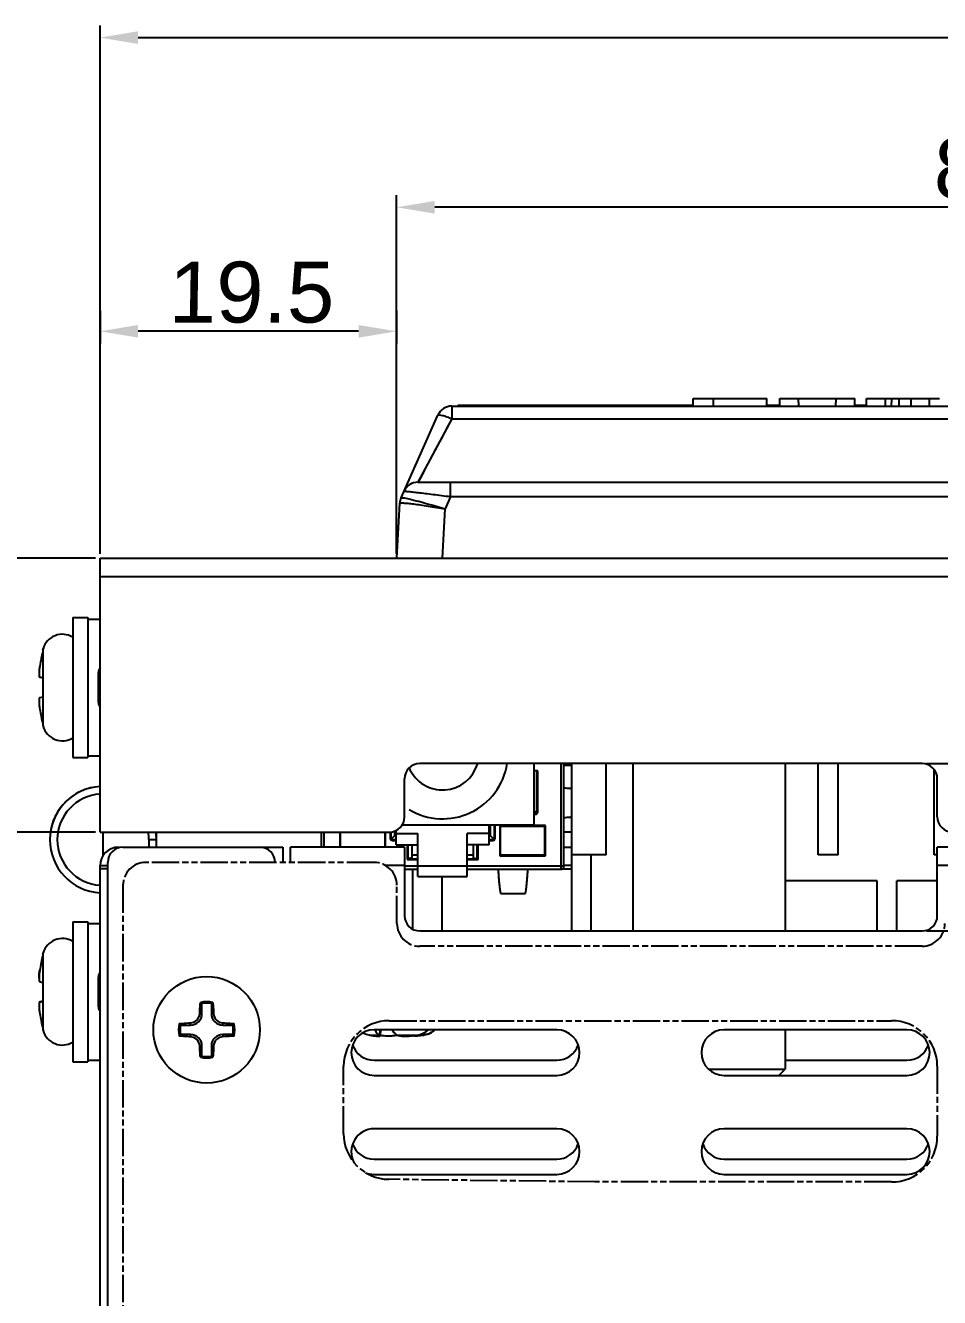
# Model space of a CAD drawing. Extents: x -329 to 5579, y -1942 to 3105.
# Drawn here: x 2421.2 to 2481.3, y -1676.2 to -1592.6 of the extents above; entities that cross this region are included whole.
import ezdxf

# ---------------------------------------------------------------- set-up
doc = ezdxf.new("R2010")
doc.units = 0
doc.header["$PDMODE"] = 3
doc.header["$PDSIZE"] = 1.5
doc.linetypes.add('PHANTOM', pattern=[0.8, 0.45, -0.05, 0.1, -0.05, 0.1, -0.05])
doc.layers.get('0').update_dxf_attribs({"linetype": 'CONTINUOUS'})
doc.layers.get('DEFPOINTS').update_dxf_attribs({"linetype": 'CONTINUOUS'})
doc.layers.add('2', color=2, linetype='CONTINUOUS')
doc.layers.add('DIM', color=1, linetype='CONTINUOUS')
doc.styles.add('OMI-1', font='arial.ttf', dxfattribs={"oblique": 1})
doc.dimstyles.new('1', dxfattribs={"dimtxt": 4, "dimasz": 2.5, "dimexe": 0.8, "dimexo": 0.3, "dimgap": 0.5, "dimtad": 1, "dimtoh": 1, "dimdec": 1, "dimzin": 0, "dimtxsty": 'OMI-1', "dimcen": 0, "dimclrd": 256, "dimclre": 256, "dimclrt": 256, "dimazin": 3, "dimtfac": 0.8, "dimtdec": 1, "dimtix": 1, "dimtmove": 0, "dimatfit": 3, "dimtolj": 1, "dimtzin": 0})

# ---------------------------------------------------------------- blocks, each defined once
blk = doc.blocks.new('*D8163')
at = {"layer": 'DEFPOINTS', "color": 0}
for p in [(2480.118, -1641.105), (2491.401, -1641.105), (2480.118, -1652.105)]:
    blk.add_point(p, dxfattribs=at)
at = {"layer": 'DIM'}
for p, q in [((2491.401, -1638.605), (2491.401, -1636.105)), ((2480.418, -1641.105), (2492.201, -1641.105)), ((2491.401, -1652.105), (2491.401, -1641.105)), ((2480.418, -1652.105), (2492.201, -1652.105)), ((2491.401, -1654.605), (2491.401, -1657.105))]:
    blk.add_line(p, q, dxfattribs=at)
for points in [[(2490.985, -1638.605), (2491.818, -1638.605), (2491.401, -1641.105)], [(2491.818, -1654.605), (2490.985, -1654.605), (2491.401, -1652.105)]]:
    blk.add_solid(points, dxfattribs=at)
at = {"layer": 'DIM', "insert": (2488.859, -1646.605), "char_height": 4, "attachment_point": 5, "rotation": 90, "style": 'OMI-1'}
blk.add_mtext('\\A1;11.0', dxfattribs=at)

msp = doc.modelspace()

# ---------------------------------------------------------------- linework, layer by layer
at = {"color": 7, "linetype": 'CONTINUOUS'}
for p, q in [((2465.074, -1617.605), (2465.083, -1617.105)), ((2465.083, -1617.105), (2469.92, -1617.105)), ((2466.416, -1617.605), (2466.408, -1617.105)), ((2469.928, -1617.605), (2469.92, -1617.105)), ((2470.765, -1617.605), (2470.774, -1617.105)), ((2470.774, -1617.105), (2475.696, -1617.105)), ((2472.015, -1617.605), (2472.006, -1617.105)), ((2474.455, -1617.605), (2474.463, -1617.105)), ((2475.704, -1617.605), (2475.696, -1617.105)), ((2476.458, -1617.605), (2476.466, -1617.105)), ((2476.466, -1617.105), (2481.264, -1617.105)), ((2477.72, -1617.605), (2477.711, -1617.105)), ((2478.118, -1617.605), (2478.119, -1617.105)), ((2478.611, -1617.605), (2478.614, -1617.105)), ((2479.4, -1617.605), (2479.406, -1617.105)), ((2480.608, -1617.605), (2480.596, -1617.105)), ((2449.227, -1617.605), (2449.227, -1618.438)), ((2449.227, -1617.605), (2495.766, -1617.605)), ((2449.618, -1617.555), (2449.618, -1617.605)), ((2465.074, -1617.555), (2449.618, -1617.555)), ((2470.765, -1617.555), (2469.928, -1617.555)), ((2476.458, -1617.555), (2475.704, -1617.555)), ((2445.893, -1623.636), (2448.314, -1618.198)), ((2449.227, -1618.438), (2447.001, -1622.605)), ((2449.227, -1618.438), (2448.905, -1619.037)), ((2449.227, -1618.438), (2495.745, -1618.438)), ((2448.602, -1619.608), (2448.316, -1620.143)), ((2448.905, -1619.037), (2448.602, -1619.608)), ((2448.316, -1620.143), (2448.053, -1620.636)), ((2447.426, -1621.808), (2447.158, -1622.312)), ((2447.019, -1622.572), (2447.001, -1622.605)), ((2447.001, -1622.605), (2522.235, -1622.605)), ((2447.071, -1622.474), (2447.019, -1622.572)), ((2447.158, -1622.312), (2447.071, -1622.474)), ((2449.144, -1623.552), (2449.144, -1622.605)), ((2449.144, -1623.552), (2448.784, -1624.36)), ((2449.144, -1623.552), (2520.093, -1623.552)), ((2445.618, -1627.605), (2445.808, -1623.99)), ((2448.614, -1627.605), (2448.784, -1624.36)), ((2426.118, -1645.605), (2426.118, -1627.605)), ((2426.118, -1627.605), (2564.918, -1627.605)), ((2426.118, -1628.805), (2566.118, -1628.805)), ((2424.318, -1631.505), (2424.318, -1640.705)), ((2424.318, -1631.505), (2425.318, -1631.505)), ((2425.318, -1631.505), (2425.318, -1640.705)), ((2425.318, -1631.605), (2426.118, -1631.605)), ((2422.357, -1633.632), (2422.379, -1633.555)), ((2422.357, -1633.632), (2422.357, -1633.715)), ((2422.379, -1638.655), (2422.379, -1633.555)), ((2422.152, -1635.431), (2422.357, -1635.467)), ((2422.356, -1635.469), (2422.152, -1635.433)), ((2422.357, -1635.467), (2422.357, -1636.74)), ((2426.018, -1637.091), (2426.018, -1635.119)), ((2422.357, -1636.74), (2422.152, -1636.777)), ((2422.357, -1638.493), (2422.357, -1638.577)), ((2422.357, -1638.577), (2422.379, -1638.655)), ((2425.318, -1640.605), (2426.118, -1640.605)), ((2424.318, -1640.705), (2425.318, -1640.705)), ((2480.118, -1641.105), (2447.118, -1641.105)), ((2454.618, -1641.105), (2454.618, -1645.135)), ((2456.393, -1641.095), (2456.393, -1648.055)), ((2456.593, -1647.855), (2456.593, -1641.095)), ((2456.593, -1641.205), (2457.118, -1641.205)), ((2457.118, -1652.105), (2457.118, -1641.095)), ((2459.358, -1647.105), (2459.358, -1641.095)), ((2461.118, -1641.095), (2461.118, -1652.105)), ((2471.118, -1641.095), (2471.118, -1652.105)), ((2473.298, -1647.105), (2473.298, -1641.095)), ((2474.598, -1647.105), (2474.598, -1641.095)), ((2480.918, -1647.105), (2480.918, -1641.505)), ((2446.118, -1644.605), (2446.118, -1642.105)), ((2454.868, -1641.575), (2454.618, -1641.575)), ((2454.818, -1644.385), (2454.818, -1641.575)), ((2454.868, -1644.285), (2454.868, -1641.575)), ((2481.118, -1644.605), (2481.118, -1642.105)), ((2424.376, -1643.195), (2424.126, -1643.377)), ((2424.639, -1643.037), (2424.376, -1643.195)), ((2424.914, -1642.902), (2424.639, -1643.037)), ((2425.198, -1642.792), (2424.914, -1642.902)), ((2425.489, -1642.707), (2425.198, -1642.792)), ((2425.785, -1642.647), (2425.489, -1642.707)), ((2426.084, -1642.613), (2425.785, -1642.647)), ((2426.118, -1642.612), (2426.084, -1642.613)), ((2423.674, -1643.813), (2423.485, -1644.053)), ((2423.68, -1643.805), (2423.487, -1644.049)), ((2423.894, -1643.58), (2423.68, -1643.805)), ((2424.126, -1643.377), (2423.894, -1643.58)), ((2423.167, -1644.589), (2423.044, -1644.877)), ((2423.169, -1644.585), (2423.046, -1644.873)), ((2423.314, -1644.314), (2423.167, -1644.589)), ((2423.317, -1644.31), (2423.169, -1644.585)), ((2423.485, -1644.053), (2423.314, -1644.314)), ((2423.487, -1644.049), (2423.317, -1644.31)), ((2454.618, -1644.185), (2454.818, -1644.385)), ((2454.618, -1644.385), (2454.818, -1644.385)), ((2454.618, -1644.435), (2454.718, -1644.435)), ((2422.877, -1645.477), (2422.833, -1645.789)), ((2422.876, -1645.481), (2422.833, -1645.791)), ((2422.947, -1645.175), (2422.876, -1645.481)), ((2422.948, -1645.171), (2422.877, -1645.477)), ((2423.044, -1644.877), (2422.947, -1645.175)), ((2423.046, -1644.873), (2422.948, -1645.171)), ((2426.118, -1645.605), (2445.118, -1645.605)), ((2426.318, -1647.146), (2426.318, -1645.605)), ((2429.818, -1646.605), (2429.818, -1645.605)), ((2440.643, -1645.605), (2440.643, -1646.605)), ((2440.843, -1646.605), (2440.843, -1645.605)), ((2441.868, -1645.605), (2441.868, -1646.605)), ((2441.918, -1646.605), (2441.918, -1645.605)), ((2444.818, -1645.605), (2444.818, -1646.605)), ((2444.868, -1646.605), (2444.868, -1645.605)), ((2445.168, -1645.6), (2445.168, -1646.005)), ((2445.218, -1645.595), (2445.218, -1646.105)), ((2445.468, -1645.539), (2445.468, -1645.855)), ((2445.568, -1646.44), (2445.568, -1645.492)), ((2445.963, -1645.135), (2454.618, -1645.135)), ((2451.668, -1646.44), (2451.668, -1645.135)), ((2451.768, -1645.855), (2451.768, -1645.135)), ((2452.018, -1646.105), (2452.018, -1645.135)), ((2452.068, -1646.005), (2452.068, -1645.135)), ((2452.368, -1645.165), (2452.368, -1647.165)), ((2455.368, -1645.165), (2452.368, -1645.165)), ((2452.418, -1647.115), (2452.418, -1645.215)), ((2452.418, -1645.215), (2455.318, -1645.215)), ((2455.318, -1645.215), (2455.318, -1647.115)), ((2455.368, -1647.165), (2455.368, -1645.165)), ((2457.118, -1645.605), (2456.593, -1645.605)), ((2422.833, -1645.789), (2422.818, -1646.105)), ((2429.327, -1646.105), (2429.327, -1646.605)), ((2429.327, -1646.105), (2429.818, -1646.105)), ((2445.468, -1645.855), (2445.218, -1646.105)), ((2445.218, -1646.105), (2445.568, -1646.105)), ((2445.318, -1646.155), (2445.568, -1646.155)), ((2445.468, -1645.855), (2445.568, -1645.855)), ((2445.568, -1645.707), (2446.993, -1645.707)), ((2445.568, -1646.44), (2446.993, -1646.44)), ((2446.288, -1646.44), (2446.288, -1647.405)), ((2446.338, -1646.44), (2446.338, -1647.355)), ((2446.588, -1646.44), (2446.588, -1647.309)), ((2446.993, -1648.535), (2446.993, -1645.707)), ((2450.243, -1648.535), (2450.243, -1645.707)), ((2451.668, -1645.707), (2450.243, -1645.707)), ((2451.668, -1646.44), (2450.243, -1646.44)), ((2450.648, -1647.309), (2450.648, -1646.44)), ((2450.898, -1647.355), (2450.898, -1646.44)), ((2450.948, -1647.405), (2450.948, -1646.44)), ((2451.668, -1645.855), (2451.768, -1645.855)), ((2451.668, -1646.105), (2452.018, -1646.105)), ((2451.668, -1646.155), (2451.918, -1646.155)), ((2451.768, -1645.855), (2452.018, -1646.105)), ((2427.318, -1646.652), (2427.318, -1646.605)), ((2427.618, -1646.605), (2438.118, -1646.605)), ((2437.118, -1646.605), (2437.118, -1646.742)), ((2438.118, -1646.605), (2438.118, -1647.605)), ((2446.118, -1646.605), (2438.618, -1646.605)), ((2446.118, -1646.605), (2446.118, -1651.105)), ((2446.588, -1647.309), (2446.338, -1647.355)), ((2446.338, -1647.355), (2446.993, -1647.355)), ((2446.588, -1647.105), (2446.993, -1647.105)), ((2450.243, -1647.105), (2450.648, -1647.105)), ((2450.243, -1647.355), (2450.898, -1647.355)), ((2450.648, -1647.309), (2450.898, -1647.355)), ((2452.368, -1647.165), (2455.368, -1647.165)), ((2455.318, -1647.115), (2452.418, -1647.115)), ((2456.593, -1646.605), (2457.118, -1646.605)), ((2459.358, -1647.105), (2457.118, -1647.105)), ((2458.368, -1652.105), (2458.368, -1647.105)), ((2474.598, -1647.105), (2473.298, -1647.105)), ((2481.118, -1647.105), (2480.918, -1647.105)), ((2481.118, -1651.105), (2481.118, -1646.605)), ((2553.918, -1646.605), (2481.118, -1646.605)), ((2426.118, -1762.405), (2426.118, -1647.805)), ((2426.118, -1647.805), (2426.618, -1647.805)), ((2426.118, -1648.005), (2426.618, -1648.005)), ((2426.618, -1762.605), (2426.618, -1647.605)), ((2446.118, -1647.805), (2444.858, -1647.805)), ((2446.993, -1647.855), (2446.118, -1647.855)), ((2446.118, -1648.055), (2446.993, -1648.055)), ((2446.288, -1647.405), (2446.993, -1647.405)), ((2446.635, -1648.055), (2446.635, -1651.981)), ((2446.993, -1647.83), (2450.243, -1647.83)), ((2450.243, -1647.405), (2450.948, -1647.405)), ((2456.593, -1647.855), (2450.243, -1647.855)), ((2450.243, -1648.055), (2456.393, -1648.055)), ((2457.118, -1647.805), (2456.593, -1647.805)), ((2482.378, -1647.805), (2481.118, -1647.805)), ((2446.993, -1648.535), (2450.243, -1648.535)), ((2448.571, -1648.535), (2448.571, -1652.105)), ((2477.158, -1648.805), (2471.118, -1648.805)), ((2477.158, -1652.105), (2477.158, -1648.805)), ((2478.458, -1652.105), (2478.458, -1648.805)), ((2481.118, -1648.805), (2478.458, -1648.805)), ((2452.443, -1649.634), (2454.043, -1649.634)), ((2424.318, -1651.505), (2424.318, -1660.705)), ((2424.318, -1651.505), (2425.318, -1651.505)), ((2425.318, -1651.505), (2425.318, -1660.705)), ((2425.318, -1651.605), (2426.118, -1651.605)), ((2447.118, -1652.105), (2480.118, -1652.105)), ((2422.354, -1653.72), (2422.357, -1653.711)), ((2422.354, -1653.72), (2422.357, -1653.711)), ((2422.357, -1653.632), (2422.379, -1653.555)), ((2422.357, -1653.632), (2422.357, -1653.721)), ((2422.379, -1658.655), (2422.379, -1653.555)), ((2422.357, -1655.486), (2422.357, -1656.759)), ((2426.018, -1657.091), (2426.018, -1655.119)), ((2422.152, -1656.788), (2422.151, -1656.788)), ((2422.357, -1656.731), (2422.152, -1656.767)), ((2422.152, -1656.788), (2422.355, -1656.752)), ((2422.349, -1656.725), (2422.357, -1656.724)), ((2432.807, -1657.544), (2432.807, -1656.883)), ((2433.429, -1656.883), (2433.429, -1657.544)), ((2432.057, -1658.294), (2432.057, -1658.147)), ((2432.807, -1657.544), (2432.661, -1657.544)), ((2433.429, -1657.544), (2433.576, -1657.544)), ((2434.179, -1658.294), (2434.179, -1658.147)), ((2422.357, -1658.499), (2422.357, -1658.577)), ((2422.357, -1658.577), (2422.379, -1658.655)), ((2431.396, -1658.294), (2432.057, -1658.294)), ((2432.057, -1658.915), (2431.396, -1658.915)), ((2432.057, -1658.915), (2432.057, -1659.062)), ((2434.179, -1658.294), (2434.84, -1658.294)), ((2434.179, -1658.915), (2434.179, -1659.062)), ((2434.84, -1658.915), (2434.179, -1658.915)), ((2443.802, -1658.943), (2443.843, -1658.951)), ((2443.843, -1658.951), (2444.434, -1658.951)), ((2456.118, -1658.605), (2444.118, -1658.605)), ((2444.514, -1658.605), (2444.455, -1658.962)), ((2444.509, -1659.003), (2444.579, -1658.605)), ((2445.583, -1658.923), (2445.577, -1658.962)), ((2445.635, -1658.951), (2446.941, -1658.951)), ((2446.728, -1659.003), (2446.724, -1658.984)), ((2447.326, -1658.833), (2447.334, -1658.962)), ((2447.434, -1658.943), (2447.393, -1658.951)), ((2479.118, -1658.605), (2467.118, -1658.605)), ((2471.118, -1658.605), (2471.118, -1661.195)), ((2432.807, -1659.665), (2432.661, -1659.665)), ((2432.807, -1660.327), (2432.807, -1659.665)), ((2433.429, -1659.665), (2433.429, -1660.327)), ((2433.429, -1659.665), (2433.576, -1659.665)), ((2424.318, -1660.705), (2425.318, -1660.705)), ((2425.318, -1660.605), (2426.118, -1660.605)), ((2444.118, -1660.605), (2456.118, -1660.605)), ((2471.118, -1660.605), (2479.118, -1660.605)), ((2466.095, -1661.195), (2471.118, -1661.195)), ((2470.718, -1661.595), (2471.118, -1661.195)), ((2444.118, -1661.605), (2456.118, -1661.605)), ((2467.118, -1661.605), (2479.118, -1661.605)), ((2456.118, -1665.105), (2444.118, -1665.105)), ((2479.118, -1665.105), (2467.118, -1665.105)), ((2444.118, -1667.105), (2456.118, -1667.105)), ((2467.118, -1667.105), (2479.118, -1667.105)), ((2444.118, -1668.105), (2456.118, -1668.105)), ((2467.118, -1668.105), (2479.118, -1668.105))]:
    msp.add_line(p, q, dxfattribs=at)
at = {"color": 4, "linetype": 'CONTINUOUS'}
msp.add_line((2457.118, -1648.055), (2456.443, -1648.055), dxfattribs=at)
at = {"color": 7, "linetype": 'CONTINUOUS'}
msp.add_circle((2433.118, -1658.605), 3.5, dxfattribs=at)
for centre, radius, start, end in [((2449.227, -1618.605), 1, 90, 156.00036), ((2447.001, -1623.605), 1, 90, 156), ((2446.806, -1624.042), 1, 156, 177), ((2423.641, -1633.919), 1.314, 58.99826, 163.90839), ((2431.328, -1636.103), 9.283, 165.09491, 171.24496), ((2426.518, -1635.119), 0.5, 143.1502, 180), ((2426.518, -1637.091), 0.5, 180, 216.8498), ((2431.329, -1636.105), 9.285, 188.75475, 194.9042), ((2431.328, -1636.106), 9.283, 188.75504, 194.90509), ((2423.641, -1638.291), 1.314, 196.09161, 301.00174), ((2447.118, -1642.105), 1, 90, 180), ((2448.618, -1640.435), 2.4, 203.4961, 343.78952), ((2448.618, -1640.435), 4.3, 239.26503, 351.03599), ((2480.118, -1642.105), 1, 0, 90), ((2426.318, -1646.105), 3.5, 93.27516, 266.72484), ((2426.309, -1646.105), 3, 93.65679, 266.3432), ((2445.118, -1644.605), 1, 270, 0), ((2454.718, -1644.285), 0.15, 270, 0), ((2482.118, -1644.605), 1, 180, 270), ((2426.313, -1646.106), 3.014, 0.02246, 9.57551), ((2426.318, -1646.105), 3.5, 0, 8.22001), ((2445.318, -1646.005), 0.15, 180, 270), ((2451.918, -1646.005), 0.15, 270, 0), ((2427.318, -1647.805), 1.2, 90, 180), ((2427.618, -1647.605), 1, 90, 180), ((2436.618, -1647.605), 1, 0, 90), ((2456.393, -1647.855), 0.2, 270, 0), ((2447.118, -1651.105), 1, 180, 270), ((2480.118, -1651.105), 1, 270, 0), ((2423.641, -1653.919), 1.314, 58.99826, 163.90839), ((2431.32, -1656.098), 9.276, 165.14706, 171.24334), ((2431.335, -1656.11), 9.291, 165.09975, 171.24642), ((2427.039, -1655.438), 4.944, 171.2443, 171.35966), ((2426.518, -1655.119), 0.5, 143.1502, 180), ((2426.518, -1657.091), 0.5, 180, 216.8498), ((2433.118, -1658.605), 1.848, 77.22597, 102.77403), ((2429.162, -1661.246), 5.685, 50.12137, 51.39567), ((2433.118, -1658.605), 1.75, 79.77465, 100.22535), ((2437.074, -1661.246), 5.685, 128.60433, 129.87863), ((2431.32, -1656.112), 9.276, 188.75669, 194.90984), ((2433.118, -1658.605), 1.848, 167.22597, 192.77403), ((2435.759, -1654.649), 5.685, 218.60433, 219.87863), ((2432.057, -1657.544), 0.75, 270, 0), ((2432.028, -1657.515), 0.633, 272.65193, 357.34807), ((2434.179, -1657.544), 0.75, 180, 270), ((2434.208, -1657.515), 0.633, 182.65192, 267.34808), ((2430.477, -1654.649), 5.685, 320.12137, 321.39567), ((2433.118, -1658.605), 1.848, 347.22597, 12.77403), ((2423.641, -1658.291), 1.314, 196.09161, 301.00174), ((2435.759, -1662.561), 5.685, 140.12137, 141.39567), ((2433.118, -1658.605), 1.75, 169.77465, 190.22535), ((2432.057, -1659.665), 0.75, 0, 90), ((2432.028, -1659.695), 0.633, 2.65192, 87.34808), ((2434.179, -1659.665), 0.75, 90, 180), ((2434.208, -1659.695), 0.633, 92.65193, 177.34807), ((2433.118, -1658.605), 1.75, 349.77465, 10.22535), ((2430.477, -1662.561), 5.685, 38.60433, 39.87863), ((2444.118, -1660.105), 1.5, 90, 270), ((2444.097, -1657.495), 1.479, 241.58554, 258.49158), ((2445.365, -1650.175), 8.907, 260.16378, 260.55013), ((2445.035, -1657.732), 1.359, 243.78693, 244.76412), ((2445.102, -1654.331), 4.69, 262.76347, 263.09614), ((2444.835, -1657.142), 1.965, 292.19044, 292.95472), ((2445.469, -1658.639), 0.339, 292.97836, 296.14435), ((2446.402, -1657.142), 1.965, 247.04528, 247.80956), ((2445.356, -1649.618), 9.467, 279.26172, 279.63268), ((2445.871, -1650.175), 8.907, 279.44987, 279.83622), ((2447.14, -1657.495), 1.479, 281.50842, 311.28926), ((2456.118, -1660.105), 1.5, 270, 90), ((2467.118, -1660.105), 1.5, 90, 270), ((2479.118, -1660.105), 1.5, 270, 90), ((2444.118, -1659.105), 1.5, 199.42531, 270), ((2456.118, -1659.105), 1.5, 270, 340.57469), ((2479.118, -1659.105), 1.5, 270, 340.57469), ((2429.162, -1655.964), 5.685, 308.60433, 309.87863), ((2433.118, -1658.605), 1.848, 257.22597, 282.77403), ((2433.118, -1658.605), 1.75, 259.77465, 280.22535), ((2437.074, -1655.964), 5.685, 230.12137, 231.39567), ((2444.118, -1666.605), 1.5, 90, 209.63072), ((2456.118, -1666.605), 1.5, 270, 90), ((2467.118, -1666.605), 1.5, 90, 270), ((2479.118, -1666.605), 1.5, 270, 90), ((2444.118, -1665.605), 1.5, 199.42531, 270), ((2456.118, -1665.605), 1.5, 270, 340.57469), ((2467.118, -1665.605), 1.5, 199.42531, 270), ((2479.118, -1665.605), 1.5, 270, 340.57469), ((2444.118, -1666.605), 1.5, 248.09133, 270)]:
    msp.add_arc(centre, radius, start, end, dxfattribs=at)
for points, knots in [([(2448.314, -1618.198), (2448.326, -1618.171), (2448.455, -1618.176), (2448.626, -1618.216), (2448.914, -1618.308), (2449.116, -1618.39), (2449.227, -1618.438)], [0, 0, 0, 0, 0.093203, 0.307092, 0.623174, 1, 1, 1, 1]), ([(2445.893, -1623.635), (2445.898, -1623.624), (2445.946, -1623.624), (2445.978, -1623.626), (2446.005, -1623.629)], [0, 0, 0, 0, 0.297225, 1, 1, 1, 1]), ([(2446.005, -1623.629), (2446.139, -1623.644), (2446.488, -1623.721), (2447.417, -1623.953), (2448.208, -1624.185), (2448.784, -1624.36)], [0, 0, 0, 0, 0.140962, 0.371708, 1, 1, 1, 1]), ([(2446.087, -1623.198), (2446.09, -1623.193), (2446.119, -1623.199), (2446.159, -1623.195), (2446.239, -1623.205), (2446.342, -1623.213), (2446.474, -1623.227), (2446.699, -1623.251), (2447.036, -1623.289), (2447.493, -1623.343), (2448.01, -1623.407), (2448.567, -1623.478), (2448.949, -1623.527), (2449.144, -1623.552)], [0, 0, 0, 0, 0.00559, 0.020866, 0.04578, 0.080063, 0.123273, 0.174934, 0.301084, 0.452967, 0.624338, 0.80894, 1, 1, 1, 1]), ([(2445.808, -1623.988), (2445.811, -1623.981), (2445.838, -1623.973), (2445.917, -1623.965), (2446.09, -1623.973), (2446.364, -1623.997), (2446.732, -1624.04), (2447.175, -1624.1), (2447.868, -1624.203), (2448.411, -1624.294), (2448.784, -1624.36)], [0, 0, 0, 0, 0.007759, 0.023896, 0.082979, 0.176381, 0.300667, 0.451137, 0.622108, 1, 1, 1, 1]), ([(2445.808, -1623.99), (2445.808, -1623.99), (2445.808, -1623.989), (2445.808, -1623.988), (2445.808, -1623.988)], [0, 0, 0, 0, 0.268893, 1, 1, 1, 1]), ([(2422.152, -1634.69), (2422.138, -1634.783), (2422.121, -1634.918), (2422.108, -1635.092), (2422.105, -1635.202), (2422.107, -1635.293), (2422.114, -1635.356), (2422.124, -1635.394), (2422.132, -1635.416), (2422.144, -1635.43), (2422.152, -1635.431)], [0, 0, 0, 0, 0.373042, 0.541381, 0.689211, 0.811273, 0.903722, 0.938281, 0.965214, 1, 1, 1, 1]), ([(2422.152, -1635.433), (2422.151, -1635.433), (2422.146, -1635.431), (2422.141, -1635.428), (2422.139, -1635.425)], [0, 0, 0, 0, 0.229507, 1, 1, 1, 1]), ([(2422.152, -1636.777), (2422.144, -1636.778), (2422.132, -1636.792), (2422.124, -1636.814), (2422.114, -1636.852), (2422.107, -1636.915), (2422.105, -1637.006), (2422.108, -1637.117), (2422.121, -1637.29), (2422.138, -1637.426), (2422.152, -1637.519)], [0, 0, 0, 0, 0.034897, 0.061902, 0.096529, 0.189073, 0.311171, 0.458988, 0.627261, 1, 1, 1, 1]), ([(2456.593, -1642.7), (2456.725, -1642.71), (2456.9, -1642.723), (2457.075, -1642.737), (2457.119, -1642.74)], [0, 0, 0, 0, 0.751873, 1, 1, 1, 1]), ([(2457.119, -1644.628), (2457.075, -1644.632), (2456.9, -1644.645), (2456.725, -1644.659), (2456.593, -1644.669)], [0, 0, 0, 0, 0.248127, 1, 1, 1, 1]), ([(2452.259, -1648.055), (2452.266, -1648.147), (2452.28, -1648.332), (2452.301, -1648.604), (2452.322, -1648.865), (2452.344, -1649.105), (2452.366, -1649.312), (2452.388, -1649.473), (2452.409, -1649.575), (2452.426, -1649.622), (2452.438, -1649.634), (2452.443, -1649.634)], [0, 0, 0, 0, 0.174238, 0.347141, 0.512927, 0.665715, 0.798734, 0.9039, 0.972213, 0.990446, 1, 1, 1, 1]), ([(2454.043, -1649.634), (2454.048, -1649.634), (2454.061, -1649.622), (2454.078, -1649.575), (2454.098, -1649.473), (2454.12, -1649.312), (2454.142, -1649.105), (2454.164, -1648.865), (2454.185, -1648.604), (2454.206, -1648.332), (2454.22, -1648.147), (2454.228, -1648.055)], [0, 0, 0, 0, 0.009555, 0.027783, 0.0961, 0.201266, 0.334286, 0.487074, 0.65286, 0.825762, 1, 1, 1, 1]), ([(2422.106, -1655.213), (2422.105, -1655.134), (2422.115, -1654.961), (2422.137, -1654.789), (2422.151, -1654.695)], [0, 0, 0, 0, 0.455474, 1, 1, 1, 1]), ([(2422.152, -1654.696), (2422.138, -1654.789), (2422.116, -1654.962), (2422.104, -1655.167), (2422.107, -1655.302), (2422.114, -1655.365), (2422.124, -1655.403), (2422.132, -1655.426), (2422.144, -1655.441), (2422.152, -1655.443)], [0, 0, 0, 0, 0.370982, 0.686507, 0.808878, 0.902006, 0.937016, 0.964441, 1, 1, 1, 1]), ([(2422.152, -1655.443), (2422.166, -1655.446), (2422.234, -1655.461), (2422.302, -1655.475), (2422.357, -1655.486)], [0, 0, 0, 0, 0.202255, 1, 1, 1, 1]), ([(2422.152, -1656.788), (2422.143, -1656.79), (2422.132, -1656.804), (2422.123, -1656.826), (2422.114, -1656.863), (2422.107, -1656.925), (2422.105, -1657.016), (2422.108, -1657.125), (2422.121, -1657.297), (2422.138, -1657.432), (2422.152, -1657.524)], [0, 0, 0, 0, 0.034702, 0.061603, 0.096127, 0.188478, 0.310425, 0.458171, 0.626509, 1, 1, 1, 1]), ([(2422.121, -1656.815), (2422.124, -1656.806), (2422.129, -1656.791), (2422.138, -1656.776), (2422.143, -1656.772)], [0, 0, 0, 0, 0.587652, 1, 1, 1, 1]), ([(2422.152, -1656.767), (2422.166, -1656.764), (2422.231, -1656.749), (2422.297, -1656.736), (2422.349, -1656.725)], [0, 0, 0, 0, 0.203243, 1, 1, 1, 1]), ([(2422.357, -1656.759), (2422.336, -1656.762), (2422.268, -1656.772), (2422.2, -1656.782), (2422.152, -1656.788)], [0, 0, 0, 0, 0.298179, 1, 1, 1, 1]), ([(2432.661, -1657.544), (2432.664, -1657.481), (2432.676, -1657.233), (2432.694, -1656.986), (2432.71, -1656.803)], [0, 0, 0, 0, 0.256442, 1, 1, 1, 1]), ([(2433.527, -1656.803), (2433.532, -1656.863), (2433.552, -1657.11), (2433.567, -1657.357), (2433.576, -1657.544)], [0, 0, 0, 0, 0.242992, 1, 1, 1, 1]), ([(2431.316, -1658.196), (2431.376, -1658.191), (2431.623, -1658.171), (2431.87, -1658.156), (2432.057, -1658.147)], [0, 0, 0, 0, 0.242992, 1, 1, 1, 1]), ([(2434.179, -1658.147), (2434.242, -1658.15), (2434.49, -1658.163), (2434.737, -1658.18), (2434.92, -1658.196)], [0, 0, 0, 0, 0.256444, 1, 1, 1, 1]), ([(2432.057, -1659.062), (2431.994, -1659.059), (2431.747, -1659.047), (2431.499, -1659.029), (2431.316, -1659.013)], [0, 0, 0, 0, 0.256444, 1, 1, 1, 1]), ([(2434.92, -1659.013), (2434.86, -1659.019), (2434.613, -1659.039), (2434.366, -1659.053), (2434.179, -1659.062)], [0, 0, 0, 0, 0.242992, 1, 1, 1, 1]), ([(2443.902, -1658.962), (2443.983, -1658.975), (2444.099, -1658.993), (2444.244, -1659.01), (2444.332, -1659.018), (2444.404, -1659.022), (2444.451, -1659.021), (2444.481, -1659.018), (2444.496, -1659.014), (2444.508, -1659.009), (2444.509, -1659.003)], [0, 0, 0, 0, 0.399824, 0.570021, 0.715164, 0.832081, 0.918433, 0.949788, 0.973352, 1, 1, 1, 1]), ([(2444.434, -1658.951), (2444.382, -1658.926), (2444.314, -1658.85), (2444.254, -1658.725), (2444.229, -1658.648), (2444.218, -1658.605)], [0, 0, 0, 0, 0.417654, 0.685968, 1, 1, 1, 1]), ([(2444.509, -1659.003), (2444.509, -1659), (2444.506, -1658.993), (2444.488, -1658.978), (2444.469, -1658.968), (2444.455, -1658.962)], [0, 0, 0, 0, 0.123692, 0.321314, 1, 1, 1, 1]), ([(2445.577, -1658.962), (2445.553, -1658.971), (2445.498, -1658.987), (2445.359, -1659.011), (2445.143, -1659.024), (2444.852, -1659.018), (2444.645, -1659), (2444.538, -1658.987)], [0, 0, 0, 0, 0.072524, 0.165127, 0.40334, 0.692038, 1, 1, 1, 1]), ([(2445.305, -1658.605), (2445.353, -1658.685), (2445.444, -1658.818), (2445.572, -1658.925), (2445.635, -1658.951)], [0, 0, 0, 0, 0.57629, 1, 1, 1, 1]), ([(2445.659, -1658.962), (2445.687, -1658.973), (2445.753, -1658.991), (2445.92, -1659.016), (2446.179, -1659.026), (2446.52, -1659.01), (2446.76, -1658.981), (2446.88, -1658.962)], [0, 0, 0, 0, 0.07214, 0.166521, 0.411485, 0.703126, 1, 1, 1, 1]), ([(2447.334, -1658.962), (2447.253, -1658.975), (2447.138, -1658.993), (2446.992, -1659.01), (2446.904, -1659.018), (2446.833, -1659.022), (2446.785, -1659.021), (2446.756, -1659.018), (2446.74, -1659.014), (2446.729, -1659.009), (2446.728, -1659.003)], [0, 0, 0, 0, 0.399824, 0.570021, 0.715164, 0.832081, 0.918433, 0.949788, 0.973352, 1, 1, 1, 1]), ([(2446.941, -1658.951), (2447.076, -1658.929), (2447.343, -1658.845), (2447.58, -1658.695), (2447.687, -1658.605)], [0, 0, 0, 0, 0.494811, 1, 1, 1, 1]), ([(2448.097, -1658.605), (2448.005, -1658.69), (2447.797, -1658.836), (2447.557, -1658.919), (2447.435, -1658.944)], [0, 0, 0, 0, 0.500002, 1, 1, 1, 1]), ([(2432.71, -1660.407), (2432.704, -1660.347), (2432.684, -1660.1), (2432.67, -1659.853), (2432.661, -1659.665)], [0, 0, 0, 0, 0.242992, 1, 1, 1, 1]), ([(2433.576, -1659.665), (2433.573, -1659.729), (2433.56, -1659.976), (2433.543, -1660.224), (2433.527, -1660.407)], [0, 0, 0, 0, 0.256442, 1, 1, 1, 1])]:
    msp.add_open_spline(points, degree=3, knots=knots, dxfattribs=at)
for points in [[(2445.893, -1623.635), (2445.844, -1623.745), (2445.815, -1623.867), (2445.808, -1623.988)], [(2422.143, -1656.772), (2422.145, -1656.77), (2422.149, -1656.768), (2422.152, -1656.767)]]:
    msp.add_open_spline(points, degree=3, dxfattribs=at)
at = {"layer": '2', "color": 4, "linetype": 'PHANTOM', "ltscale": 4}
for p, q in [((2438.618, -1647.605), (2438.618, -1646.605)), ((2444.118, -1647.605), (2429.118, -1647.605)), ((2427.618, -1649.105), (2427.618, -1677.405)), ((2445.618, -1651.605), (2445.618, -1649.105)), ((2480.118, -1653.105), (2447.118, -1653.105)), ((2445.118, -1658.005), (2478.118, -1658.005)), ((2442.118, -1665.433), (2442.118, -1661.005)), ((2481.118, -1661.005), (2481.118, -1665.605)), ((2458.628, -1668.605), (2445.08, -1668.433)), ((2478.118, -1668.605), (2458.628, -1668.605))]:
    msp.add_line(p, q, dxfattribs=at)
for centre, radius, start, end in [((2429.118, -1649.105), 1.5, 90, 180), ((2444.118, -1649.105), 1.5, 0, 90), ((2447.118, -1651.605), 1.5, 180, 270), ((2480.118, -1651.605), 1.5, 270, 0), ((2445.118, -1661.005), 3, 90, 180), ((2478.118, -1661.005), 3, 0, 90), ((2445.118, -1665.433), 3, 180, 269.27126), ((2478.118, -1665.605), 3, 270, 0)]:
    msp.add_arc(centre, radius, start, end, dxfattribs=at)
at = {"layer": 'DIM'}
for p, q in [((2426.118, -1627.305), (2426.118, -1592.582)), ((2428.618, -1593.382), (2563.618, -1593.382)), ((2445.599, -1627.305), (2445.599, -1603.735)), ((2524.099, -1604.535), (2448.099, -1604.535)), ((2426.118, -1611.333), (2426.118, -1613.488)), ((2445.599, -1611.333), (2445.599, -1613.488)), ((2443.099, -1612.688), (2428.618, -1612.688)), ((2425.818, -1627.605), (2402.37, -1627.605)), ((2425.818, -1645.605), (2412.623, -1645.605))]:
    msp.add_line(p, q, dxfattribs=at)
for points in [[(2428.618, -1592.965), (2428.618, -1593.798), (2426.118, -1593.382)], [(2448.099, -1604.118), (2448.099, -1604.951), (2445.599, -1604.535)], [(2428.618, -1612.272), (2428.618, -1613.105), (2426.118, -1612.688)], [(2443.099, -1613.105), (2443.099, -1612.272), (2445.599, -1612.688)]]:
    msp.add_solid(points, dxfattribs=at)

# ---------------------------------------------------------------- texts
at = {"layer": 'DIM', "style": 'OMI-1', "oblique": 1}
for s, p in [('81.0', (2480.866, -1603.958)), ('19.5', (2430.604, -1612.112))]:
    msp.add_text(s, height=4, dxfattribs=at).set_placement(p)

# ---------------------------------------------------------------- dimensions: what is measured, and where the dimension line sits
at = {"layer": 'DIM'}
dim = msp.add_linear_dim(base=(2491.401, -1641.105), p1=(2480.118, -1652.105), p2=(2480.118, -1641.105), angle=90, dimstyle='1', dxfattribs=at)
dim.commit()
dim.dimension.update_dxf_attribs({"geometry": '*D8163', "text_midpoint": (2488.859, -1646.605)})

doc.saveas('drawing.dxf')
